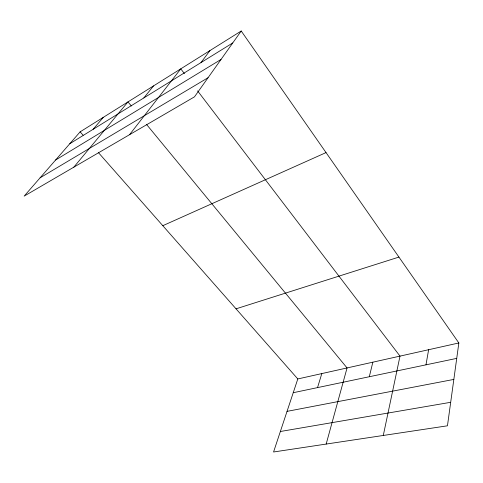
<?xml version="1.0" encoding="UTF-8"?>
<svg xmlns="http://www.w3.org/2000/svg" width="483" height="483" viewBox="0 0 483 483"><rect width="100%" height="100%" fill="white"/><g stroke="black" fill="none" stroke-linecap="round" stroke-linejoin="round"><path stroke-width="0.72" d="M458.85 342.966L447.457 425.801L273.559 451.991L297.8 378.95L458.85 342.966L241.222 31.009L80.136 131.847L24.15 196.128L194.48 96.842L241.222 31.009M425.976 364.834L428.626 349.716M383.285 435.467L400.002 356.116L197.625 90.919M369.302 376.74L372.846 362.184M326.176 444.064L347.06 367.943L146.687 124.614M317.542 387.608L321.811 373.588M200.988 62.585L209.948 50.588M129.541 134.697L180.781 68.846L184.421 73.615M143.831 97.934L153.522 85.908M73.833 167.166L127.983 101.895L131.34 105.976M93.122 129.299L103.308 117.345M69.781 143.741L232.752 42.939M55.599 160.024L221.027 59.451M40.113 177.804L208.052 77.727M162.801 225.694L326.037 152.586M236.036 308.83L398.934 257.083M293.229 392.715L456.731 358.374M287.041 411.365L453.839 379.415M280.357 431.5L450.687 402.303M80.136 131.847L83.1 135.21M98.393 152.574L297.8 378.95"/></g></svg>
